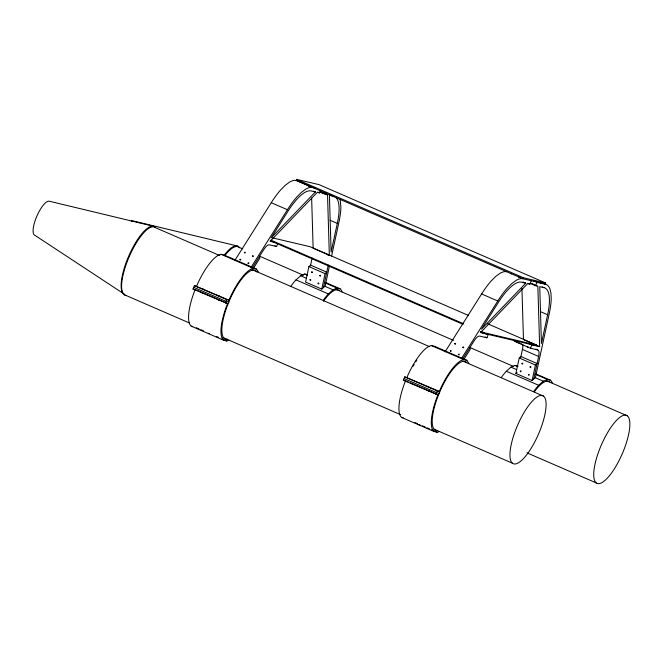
<?xml version="1.0" encoding="UTF-8"?>
<svg xmlns="http://www.w3.org/2000/svg" width="663" height="663" viewBox="0 0 663 663"><rect width="100%" height="100%" fill="white"/><g stroke="black" fill="none" stroke-linecap="round" stroke-linejoin="round"><path stroke-width="0.99" d="M321.762 289.101L325.102 273.637L326.776 272.153L310.591 265.125L308.908 266.609L305.568 282.073L321.762 289.101L325.11 286.134L329.445 266.062M310.425 265.888L312.116 258.048M323.436 287.618L328.301 265.067M336.091 197.649A51.847 15.829 -66.5 0 1 337.31 223.39L331.11 252.073L329.42 195.287L333.671 196.281L330.978 195.113M331.616 256.026L338.984 221.906A55.559 16.956 -66.5 0 0 340.89 207.386L340.185 199.331M515.897 373.451L519.237 357.995L520.911 356.512L537.096 363.531L535.422 365.015L532.082 380.479L515.897 373.451L517.016 372.465M520.745 357.266L522.436 349.426A12.448 3.804 -66.5 0 0 522.709 344.37M533.756 378.996L538.629 356.454A12.448 3.804 -66.5 0 0 537.751 349.948L535.953 349.161M547.63 314.768L541.431 343.459L539.748 286.665L544 287.667A51.847 15.829 -66.5 0 1 547.63 314.768L540.436 311.651M229.05 340.202A39.283 11.992 -66.5 0 1 226.738 340.956L223.646 340.227A39.283 11.992 -66.5 0 1 226.373 306.629L227.624 303.604L193.016 289.027L194.433 285.612L229.042 300.19L230.293 297.165A39.283 11.992 -66.5 0 1 253.415 268.358L256.506 269.087L258.479 272.236M227.624 303.604L195.254 289.557L194.002 292.574A39.283 11.992 -66.5 0 0 191.275 326.179L223.646 340.227M196.671 286.134L197.922 283.109A39.283 11.992 -66.5 0 1 221.044 254.31L224.135 255.04L256.506 269.087M225.395 303.082L226.812 299.659L229.042 300.19M296.717 179.383L296.295 180.402L522.908 278.767L545.259 284.029L545.682 283.002L319.06 184.637L296.717 179.383L523.339 277.739L545.682 283.002M252.197 267.943L263.634 249.81A12.448 3.804 -66.5 0 1 269.261 244.829L276.57 246.553L277.631 243.984M276.04 242.675L270.206 241.299L317.287 192.386L319.516 192.908L320.585 190.347M319.897 191.972L325.293 194.309L326.005 192.602M439.403 431.447A39.283 11.992 -66.5 0 1 437.091 432.21L434 431.48A39.283 11.992 -66.5 0 1 436.735 397.875L437.986 394.85L403.377 380.28L404.786 376.857L439.395 391.435L440.646 388.41A39.283 11.992 -66.5 0 1 463.769 359.611L466.868 360.341L468.84 363.49M408.383 382.004L405.607 380.802L404.355 383.827A39.283 11.992 -66.5 0 0 401.629 417.425L434 431.48M407.024 377.38L408.275 374.363A39.283 11.992 -66.5 0 1 431.398 345.556L434.489 346.285L466.868 360.341M435.748 394.328L437.166 390.905L439.395 391.435M483.949 333.414L484.23 332.735L536.748 345.091L536.458 345.771L483.949 333.414L480.153 331.765M462.55 359.189L473.987 341.055A12.448 3.804 -66.5 0 1 479.614 336.083L486.924 337.798L488.341 334.384L480.559 332.553L527.64 283.631L529.878 284.162L531.287 280.739M523.339 277.739L522.908 278.767A55.559 16.956 -66.5 0 0 515.905 280.507L511.695 283.665L507.178 288.223A55.559 16.956 -66.5 0 0 497.789 300.985L461.804 358.02M530.218 283.35L535.621 285.695L537.03 282.272L545.417 284.245A55.559 16.956 -66.5 0 1 549.859 288.687L550.945 293.087L551.21 298.773A55.559 16.956 -66.5 0 1 549.304 313.284L535.431 377.52L532.082 380.479M517.919 342.058L514.264 341.205L530.45 348.224L531.867 344.81L539.649 346.641L537.85 286.217L535.621 285.695M234.719 260.609L271.25 202.704A55.559 16.956 -66.5 0 1 280.64 189.95L285.148 185.391L289.358 182.234A55.559 16.956 -66.5 0 1 296.369 180.493L312.555 187.521L315.348 188.176M250.904 267.637L287.435 209.732A55.559 16.956 -66.5 0 1 296.825 196.977L301.334 192.419L305.544 189.262A55.559 16.956 -66.5 0 1 312.555 187.521M253.506 268.217L259.805 258.23L259.548 256.291M445.072 351.862L481.603 293.958A55.559 16.956 -66.5 0 1 490.993 281.203L495.501 276.637L499.711 273.488A55.559 16.956 -66.5 0 1 506.723 271.739M463.86 359.462L470.158 349.476L469.901 347.536M315.389 191.939L271.134 237.918L287.692 211.671A51.847 15.829 -66.5 0 1 311.138 190.936L315.389 191.939L313.591 191.159M525.742 283.184L481.487 329.171L498.046 302.916A51.847 15.829 -66.5 0 1 521.491 282.189L525.742 283.184L523.049 282.015M291.04 286.043A39.283 11.992 -66.5 0 1 295.996 279.869L300.637 275.767L304.64 274.026L306.952 274.565M323.411 300.099A39.283 11.992 -66.5 0 1 328.376 293.924L333.008 289.822L337.011 288.074L340.102 288.803A39.283 11.992 -66.5 0 1 342.075 291.952M501.361 377.429A39.283 11.992 -66.5 0 1 506.317 371.255L510.958 367.153L514.96 365.404L518.052 366.133M533.74 391.477A39.283 11.992 -66.5 0 1 538.696 385.302L543.328 381.2L547.331 379.46L550.423 380.181A39.283 11.992 -66.5 0 1 552.395 383.338M203.135 289.167L203.682 289.366M203.607 289.399L204.163 289.598M201.942 292.714L202.745 293.021M217.903 299.618L218.517 299.9M413.488 380.421L414.516 380.844L414.035 380.62M325.293 194.309L327.53 194.839L329.329 255.255L327.381 254.799M272.476 237.868L310.127 246.727L468.476 315.455M530.45 348.224L537.751 349.948M193.016 289.027L195.254 289.557M228.892 302.03L226.1 301.367L193.729 287.319M191.275 326.179L192.817 326.544M403.377 380.28L405.607 380.802M439.246 393.275L436.453 392.62L404.082 378.565M401.629 417.425L403.179 417.789M237.147 245.94L132.973 220.887A18.531 5.677 -66.5 0 0 131.282 221.127M153.385 226.249L49.203 201.196A18.531 5.677 -66.5 0 0 36.523 216.958A18.531 5.677 -66.5 0 0 35.031 235.39L124.18 294.065M420.01 425.099L419.314 424.842M510.883 273.454L511.612 273.778L511.065 273.595M521.756 343.815L521.624 343.766M519.204 343.103L519.941 343.434L519.038 343.078M412.485 383.985L412.618 384.034M532.654 284.212L533.135 284.386L532.356 284.079M480.899 331.848L481.454 332.047L480.973 331.815M209.135 333.663L208.339 333.298L209.235 333.622M300.787 182.308C302.204 182.98 299.344 181.687 300.712 182.342M413.969 380.653L413.497 380.429M430.221 387.64C431.605 388.294 428.804 387.026 430.154 387.673M202.265 292.789L202.737 293.005M218.384 299.85L217.912 299.626M542.417 282.794L545.259 284.029M541.82 282.687L545.417 284.245M533.433 280.714L537.03 282.272M542.201 286.888L544 287.667M321.232 192.104L327.53 194.839M531.56 283.491L536.955 285.828M317.718 192.129L319.516 192.908M528.08 283.374L529.878 284.162M330.108 220.265L337.31 223.39M271.25 202.704L287.435 209.732M481.603 293.958L497.789 300.985M487.438 323.685L536.748 345.091M329.329 255.255L313.135 248.227L311.643 198.055M524.358 340.003L539.649 346.641M529.165 343.633L531.867 344.81M270.885 240.13L463.371 323.677M481.388 331.5L484.23 332.735M522.436 349.426L538.629 356.454M270.603 240.818L463.089 324.364M274.772 245.774L276.57 246.553M485.125 337.019L486.924 337.798M308.908 266.609L325.102 273.637M519.237 357.995L535.422 365.015M325.301 282.38L340.102 288.803M535.621 373.758L550.423 380.181M304.64 274.026L307.408 275.228M324.986 282.852L337.011 288.074M514.96 365.404L517.737 366.606M535.306 374.239L547.331 379.46M242.733 248.882L238.937 247.233A37.062 11.346 -66.5 0 0 224.931 255.487M259.83 256.299L303.505 275.261M335.793 289.275L453.533 340.384M469.677 347.395L513.353 366.357M546.585 380.786L627.297 415.817A37.062 11.346 -66.5 0 1 612.057 472.288A37.062 11.346 -66.5 0 1 596.02 460.014A37.062 11.346 -66.5 0 1 627.297 415.817M300.637 275.767L306.182 278.178M324.688 286.209L333.008 289.822M510.958 367.153L516.51 369.556M535.008 377.587L543.328 381.2M295.996 279.869L328.376 293.924M506.317 371.255L538.696 385.302M221.044 254.31L253.415 268.358M431.398 345.556L463.769 359.611M219.735 255.57L155.167 227.542A37.062 11.346 -66.5 0 0 129.086 256.971A37.062 11.346 -66.5 0 0 126.003 295.366M252.023 269.584L429.583 346.666M462.815 361.095L543.527 396.126A37.062 11.346 -66.5 0 1 528.295 452.597A37.062 11.346 -66.5 0 1 512.25 440.323A37.062 11.346 -66.5 0 1 543.527 396.126M194.433 285.612L226.812 299.659M404.786 376.857L437.166 390.905M410.231 382.808L437.986 394.85M526.969 452.837L596.286 482.929M124.155 294.654L189.676 323.088M222.909 337.517L400.477 414.599M433.71 429.027L512.516 463.238M196.215 327.713L198.991 328.914M200.839 329.718L203.616 330.92M216.569 336.539L218.417 337.343M222.113 338.95L226.738 340.956M414.897 422.571L417.673 423.773M422.298 425.779L425.074 426.989M426.922 427.792L429.699 428.994M431.547 429.798L437.091 432.21M418.842 424.627L420.035 425.082M203.185 289.209L204.154 289.59M521.938 288.413L523.463 339.613M323.428 301.242A37.435 11.428 -66.5 0 1 339.323 290.477M413.107 366.183A37.435 11.428 -66.5 0 1 414.126 364.426M415.701 361.874A37.435 11.428 -66.5 0 1 416.762 360.258M437.721 430.494A37.435 11.428 -66.5 0 1 437.381 397.783L441.11 388.767A37.435 11.428 -66.5 0 1 466.089 362.015M534.345 391.8A37.435 11.428 -66.5 0 1 549.652 381.863M256.821 271.987A37.435 11.428 -66.5 0 0 230.757 297.521L227.019 306.538A37.435 11.428 -66.5 0 0 227.368 339.249M124.114 294.273A37.062 11.346 -66.5 0 1 129.965 253.324A37.062 11.346 -66.5 0 1 155.109 227.235M223.912 255.57A37.062 11.346 -66.5 0 1 239.567 247.796M309.969 279.753C310.582 281.767 311.477 278.675 309.969 279.753M311.635 272.021C312.265 274.034 313.127 270.943 311.635 272.021M318.066 283.267C318.688 285.281 319.549 282.189 318.066 283.267M319.732 275.535C320.353 277.548 321.215 274.457 319.732 275.535M520.289 371.131C520.919 373.153 521.773 370.053 520.289 371.131M521.963 363.407C522.585 365.421 523.447 362.321 521.963 363.407M528.386 374.645C529.008 376.667 529.87 373.567 528.386 374.645M530.052 366.912C530.682 368.935 531.535 365.835 530.052 366.912M248.003 263.112C248.774 264.91 249.578 261.711 248.003 263.112M252.47 256.042C253.241 257.841 254.045 254.642 252.47 256.042M458.357 354.365C459.127 356.164 459.94 352.965 458.357 354.365M462.824 347.288C463.594 349.086 464.398 345.887 462.824 347.288M244.39 252.495C245.003 254.335 246.064 251.194 244.39 252.495M454.743 343.741C455.357 345.589 456.417 342.44 454.743 343.741M239.923 259.556C240.503 261.413 241.63 258.288 239.923 259.556M450.285 350.81C450.857 352.666 451.984 349.534 450.285 350.81M308.361 185.632L309.356 186.054L308.419 185.648M321.945 192.635L322.806 192.999L321.994 192.651M271.101 240.802L270.156 240.396L271.092 240.793M518.715 276.877L519.709 277.3L518.715 276.877M219.345 296.204L220.348 296.626L219.345 296.204M527.035 346.525L528.03 346.948L527.093 346.542M428.29 390.863L429.284 391.294L428.29 390.863"/></g></svg>
